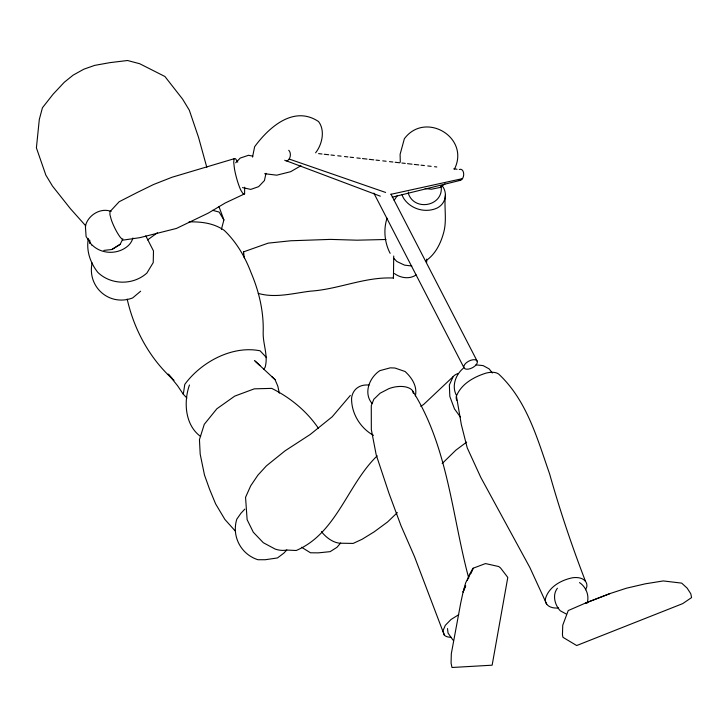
<?xml version="1.0" encoding="UTF-8"?>
<svg xmlns="http://www.w3.org/2000/svg" width="728" height="728" viewBox="0 0 728 728"><rect width="100%" height="100%" fill="white"/><g stroke="black" fill="none" stroke-linecap="round" stroke-linejoin="round"><path stroke-width="1.09" d="M393.721 256.019L393.448 278.05C365.11 276.594 338.766 289.262 310.756 291.127C293.493 293.175 275.357 298.398 258.249 293.384M426.69 262.362L426.708 259.141M89.781 240.195L89.69 243.252L89.407 240.176M88.325 238.475C86.132 250.851 90.208 262.626 97.78 272.345C111.038 285.221 133.251 285.403 146.91 273.036L153.226 262.608L153.49 250.942L145.782 235.845M445.399 195.168C443.998 207.589 447.028 220.129 443.707 232.414C440.822 243.216 435.444 254.318 425.944 260.697M415.342 395.923C417.599 386.377 411.821 377.714 405.114 371.517L394.94 368.022L390.281 367.84L379.88 370.634C369.469 377.468 363.172 393.011 372.054 403.449M237.756 162.162L235.554 158.713L234.116 158.74L233.715 162.253L234.425 168.541A16.253 2.321 74.6 0 0 240.959 190.436L243.161 193.894L244.599 193.866L244.644 187.205M92.128 262.917C86.923 286.641 109.127 306.816 132.651 297.934L140.631 291.218M189.062 221.876C201.438 221.631 213.968 223.159 224.342 230.467C236.5 242.133 245.118 256.948 251.042 272.627C259.086 291.482 263.818 311.739 263.181 332.314C262.808 344.217 268.514 355.746 265.056 367.485L263.709 369.132M186.878 398.034L183.301 394.239L184.785 384.393C201.028 362.144 232.205 345.19 260.096 350.805L266.539 357.648M252.525 157.102L254.636 146.719C268.905 127.263 293.866 105.014 318.536 121.54C325.416 130.558 322.076 144.626 315.597 152.816M265.984 173.319L264.437 180.562L258.649 186.65L250.76 189.407L242.515 187.597M221.403 229.311L223.896 219.947L218.919 206.479M454.536 168.969C470.17 137.346 425.143 110.82 404.368 138.72L400.109 154.309L400.291 162.208M387.05 218.2C383.283 229.511 384.584 242.761 390.144 253.335M465.383 585.758L463.081 592.101L460.688 603.175L451.315 653.726L451.078 663.09L451.979 667.494L492.137 665.192L507.798 577.413L500.482 567.885L498.707 566.53L485.485 563.572L473.155 568.213L469.214 575.184L467.303 580.471M465.711 585.867L463.081 592.101L465.683 582.791L473.155 568.213L470.961 573.4M585.576 589.762L586.786 586.895A16.862 10.629 -21.7 0 0 572.472 577.786C561.033 580.107 548.885 586.814 545.445 598.689A16.862 10.629 -21.7 0 0 558.585 607.953M586.941 603.403C589.817 595.968 586.022 586.859 579.506 582.582M189.471 384.985C183.456 401.811 184.976 425.188 200.655 436.509M458.294 373.519A23.587 14.997 50.7 0 0 453.125 376.649L449.349 384.957L449.84 396.478L454.49 408.909L460.405 417.08M122.877 238.839L120.156 244.353L111.848 249.513L103.822 250.396M394.166 200.337L397.151 195.823M557.393 588.233C552.143 594.949 554.754 604.968 560.241 610.756L566.029 613.895M350.35 395.422L332.223 416.762L310.146 434.525L285.121 450.787L266.403 465.865L257.876 475.193L250.723 485.776L245.554 497.324L247.12 519.683L253.299 532.223L263.318 542.724L275.202 549.085A24.079 18.919 42.9 0 0 286.595 550.05L296.214 550.495C336.818 533.205 347.329 484.566 377.204 455.837M340.659 542.988L336.973 547.32L330.148 551.651L318.3 552.861L310.492 552.789L301.574 547.256M463.272 368.277C455.755 374.583 451.606 385.649 456.156 394.867M244.845 509.09L241.004 513.176L236.791 519.191C231.495 536.263 240.895 554.308 257.93 559.732L265.274 559.723L277.468 557.948L283.838 553.134L286.768 550.013M235.672 162.817L240.213 158.076L248.53 155.282L252.816 156.174M442.169 463.545L455.837 450.186L466.648 442.105M453.125 376.649L423.578 404.522L420.775 406.315M397.342 512.612L387.587 521.958L374.183 531.84L362.135 539.257L353.171 543.416L341.396 543.234A24.079 14.615 52.9 0 1 322.777 533.251L321.576 531.513M147.575 239.921L157.366 232.796M444.99 183.902L440.021 187.46L431.504 189.216L425.134 188.552M458.74 614.678L450.969 619.537L445.327 625.307L442.952 630.858L444.308 635.089A16.99 7.781 -22.3 0 0 450.987 637.264M111.848 249.513L120.156 244.353M300.946 165.738L290.645 171.699L276.74 175.184L264.674 173.71M244.599 193.866L225.234 202.976L208.335 213.077L176.467 228.428L139.849 237.665L123.068 240.122L120.402 237.419A14.078 2.357 63.9 0 1 111.302 219.747L109.919 214.587L109.992 211.648L119.155 201.738L137.355 192.429L153.635 184.475L171.972 177.268L234.116 158.74M416.161 274.92C409.5 279.461 400.746 278.123 394.476 273.582M585.476 603.075L568.24 610.555L562.753 625.188L562.444 634.798L562.953 637.319L576.694 645.536L682.691 603.621L691.6 597.579L690.781 593.739L687.105 588.087L681.69 583.119L663.272 580.935L645.263 583.829L626.426 588.206L609.973 593.575L585.476 603.075L609.973 593.575M243.543 254.554L243.498 251.879L268.186 243.134L290.763 240.768L330.494 239.394L357.057 240.185L385.986 239.494M392.237 197.161L459.859 180.462M390.954 194.303L462.498 178.624M475.912 364.874L483.119 365.602L489.152 368.905L492.337 373.009M318.609 153.617L321.985 153.999M324.233 154.254L328.738 154.764M330.994 155.018L334.37 155.401M337.746 155.774L341.123 156.156M344.499 156.538L347.875 156.92M350.123 157.175L353.499 157.557M356.875 157.94L360.251 158.322M362.508 158.577L367.003 159.086M369.26 159.341L373.764 159.851M376.012 160.105L379.388 160.478M382.764 160.861L386.14 161.243M389.516 161.625L392.893 162.007M395.149 162.262L399.645 162.772M401.901 163.026L405.278 163.409M407.525 163.663L412.03 164.173M414.278 164.428L418.782 164.928M421.03 165.183L424.406 165.565M427.782 165.948L431.158 166.33M434.543 166.712L436.791 166.967M453.671 168.878L457.048 169.251M411.839 266.02L404.477 265.119L396.842 261.489L393.784 258.34M212.631 210.328L219.119 212.048L223.896 219.947M289.171 159.05L385.594 192.447M286.532 160.879L380.334 196.187M111.12 211.429C100.646 207.316 87.742 215.279 85.394 226.19L86.095 236.554L91.937 245.272M373.51 435.353C360.387 428.173 351.342 413.431 351.579 398.343A23.587 17.836 43.9 0 1 369.032 385.085M92.21 245.109C101.956 254.573 118.264 254.691 128.301 245.618A16.953 16.79 -46 0 0 132.942 237.965M254.436 360.478L259.914 365.529M271.853 376.676L275.02 379.588L277.805 386.131L279.315 393.156M255.264 361.252L275.02 379.588M174.01 380.316C150.068 359.25 134.143 330.012 127.182 299.099M171.899 378.014L168.223 374.11L177.468 385.594L183.301 394.239M441.732 185.604L443.252 187.296A16.253 15.215 13.6 0 1 437.1 208.053C425.407 213.368 410.71 209.163 403.694 198.38A16.253 15.215 13.6 0 1 402.065 194.567M235.371 531.14L224.879 519.428L215.588 503.831L209.482 489.007L204.468 474.975L200.191 454.163L199.445 439.621L204.277 424.306L216.862 408.781L234.707 396.123L254.281 388.843L271.708 388.379C290.19 397.543 306.779 411.147 318.382 428.255M85.804 225.935L70.352 208.618L52.534 186.15L45.864 175.139L36.4 147.866L39.303 119.492L42.424 107.78L53.08 94.221L64.301 82.246L73.155 75.13L83.811 69.206L94.667 65.383L109.946 62.635L127.537 60.506L139.694 63.727L164.901 76.486L182.637 99.172L189.307 110.183L198.553 137.41L206.816 167.349M452.998 640.103L448.039 633.069L447.511 628.564M444.308 635.089L414.505 556.638L401.019 525.753L388.998 493.356L376.203 454.864L371.326 429.593L371.28 405.66L373.81 399.281L380.089 393.22L388.87 388.661A18.519 9.928 -13.3 0 1 412.467 390.608C447.665 446.155 451.769 513.722 468.14 575.903L468.777 578.032M390.972 194.149L477.322 361.443A7.417 3.777 -27.3 0 1 468.077 369.169A7.417 3.777 -27.3 0 1 466.348 362.753A7.417 3.777 -27.3 0 1 477.322 361.443M373.855 193.12L463.845 367.467M546.719 604.204L529.884 567.558L480.771 477.359L467.203 447.784L461.334 424.588L456.42 396.068C461.37 383.793 474.055 376.858 486.113 373.091A18.6 9.437 -26.2 0 1 499.517 374.856C527.172 401.264 537.364 438.966 549.613 473.91C559.868 510.283 571.917 546.127 585.521 581.381M412.467 390.608L413.331 393.32M243.498 251.879L244.271 257.812M393.348 276.895L393.448 278.05M408.435 192.083L408.526 194.003C415.242 211.984 444.098 205.633 441.095 186.131M288.716 150.287A5.633 3.622 -83.6 0 1 289.789 157.839A5.633 3.622 -83.6 0 1 284.73 160.26M459.304 169.506A5.633 3.622 -83.6 0 1 463.709 174.583A5.633 3.622 -83.6 0 1 458.922 180.335M456.802 400.273A18.6 9.437 -26.2 0 1 456.42 396.059"/></g></svg>
